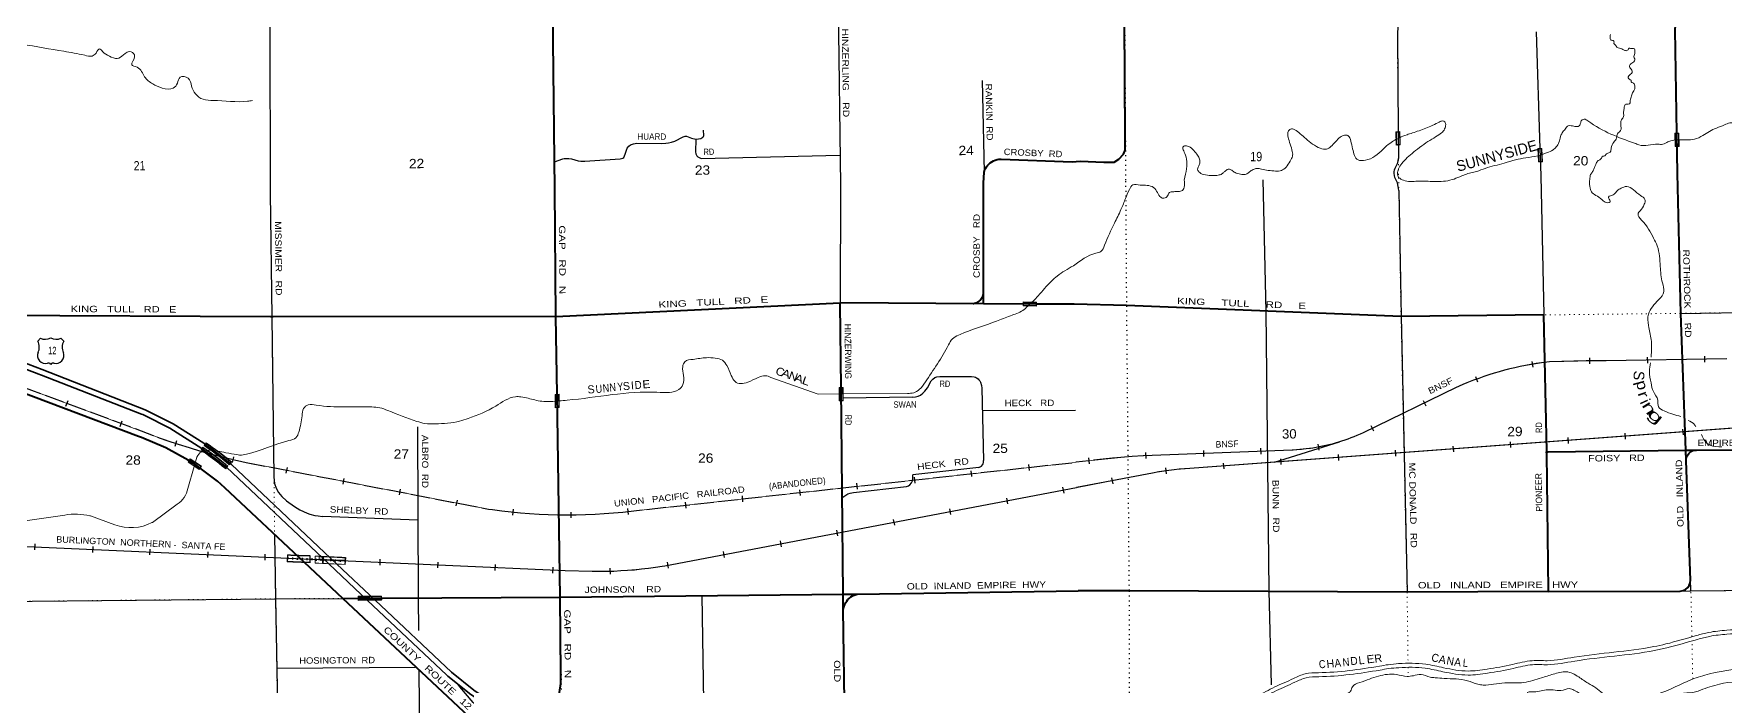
# Model space of a CAD drawing. Header units: feet. Extents: x 245918 to 509309, y -547785 to -360805.
# Drawn here: x 297613 to 329308, y -465061 to -452848 of the extents above; entities that cross this region are included whole.
import ezdxf
from ezdxf.enums import TextEntityAlignment as Align

# ---------------------------------------------------------------- set-up
doc = ezdxf.new("R2010")
doc.units = ezdxf.units.FT
doc.header["$LTSCALE"] = 60
doc.linetypes.add('DOTTED', pattern=[1.5, 0.3, -1.2])
doc.linetypes.add('LONG_DASHED', pattern=[7.5, 6, -1.5])
for name, color, linetype, lineweight in [('16', 7, 'Continuous', 25), ('18', 7, 'Continuous', 35), ('19', 7, 'Continuous', 25), ('26', 7, 'Continuous', 40), ('27', 7, 'Continuous', 13), ('29', 7, 'Continuous', 25), ('31', 7, 'Continuous', 13), ('34', 7, 'Continuous', 25), ('39', 7, 'Continuous', 13), ('55', 7, 'Continuous', 13), ('6', 7, 'DOTTED', 25), ('61', 7, 'Continuous', 13), ('63', 7, 'Continuous', 25), ('7', 7, 'DOTTED', 13)]:
    doc.layers.add(name, color=color, linetype=linetype, lineweight=lineweight)
doc.layers.add('30', color=7, linetype='Continuous')
doc.layers.add('41', color=7, linetype='Continuous')

msp = doc.modelspace()

# ---------------------------------------------------------------- linework, layer by layer
at = {"layer": '16'}
for p, q in [((297686.83, -458601.84), (297738.14, -458543.08)), ((297929.9, -458537.11), (297929.62, -458537.31)), ((298121.99, -458542.99), (298173.38, -458601.84))]:
    msp.add_line(p, q, dxfattribs=at)
for centre, radius, start, end in [((297493.85, -458712.47), 222.05, 332.97043, 29.75871), ((297829.22, -458385.42), 182.07, 239.97227, 303.45418), ((298031, -458385.92), 181.52, 236.33975, 300.08743), ((298030.99, -458385.42), 182.07, 236.54582, 236.59441), ((298366.35, -458712.47), 222.05, 150.24129, 207.02957), ((297833.04, -458867.37), 151.42, 159.09177, 283.81923), ((298027.16, -458867.37), 151.42, 256.18077, 20.90823)]:
    msp.add_arc(centre, radius, start, end, dxfattribs=at)
for centre, major_axis, start_param, end_param in [((297888.38, -459066.19), (-19.56, 51.67), 4.95877769, 6.28318531), ((297971.83, -459066.19), (19.56, 51.67), 0, 1.32637542)]:
    msp.add_ellipse(centre, major_axis=major_axis, ratio=0.929097, start_param=start_param, end_param=end_param, dxfattribs=at)
at = {"layer": '18'}
for points in [[(305558.71, -465024.64), (305395.23, -464892.58), (305371.72, -464873.59), (305345.23, -464848.6), (303866.78, -463454.34), (303139.09, -462768.09), (301222.52, -460963.28), (300763.54, -460610.21), (300161.7, -460231.32), (299679.41, -459987.75), (299656.22, -459976.04), (299629.41, -459965.61), (297759.37, -459238.32), (297737.66, -459229.87), (297709.37, -459219.09), (294448.67, -457976.54), (289228.95, -455989.68)], [(306091.85, -465289.58), (305858.46, -465138.41), (305438.84, -464799.43), (304010.96, -463452.86), (303291.31, -462774.19), (301315.61, -460911.01), (301046, -460696.65), (300802.47, -460515.82), (300799.36, -460513.86), (300224.79, -460150.99), (299696.77, -459884.53), (297769.98, -459135.17), (294485.59, -457883.59), (289506.48, -455986.2)], [(308688.84, -466210.38), (308267.2, -466182.9), (307725.21, -466089.98), (307195.89, -465940.91), (306751.58, -465767.41), (306261.32, -465518.34), (305799.78, -465219.38), (305558.71, -465024.64)]]:
    msp.add_lwpolyline(points, dxfattribs=at)
at = {"layer": '19'}
msp.add_lwpolyline([(306989.69, -466197.74), (306829.57, -466115.88), (306475.94, -465900.14), (306146.8, -465648.63), (305845.75, -465364.09), (305597.54, -465074.64), (305558.71, -465024.64)], dxfattribs=at)
at = {"layer": '26'}
for p, q in [((328415.75, -455463.32), (328403.49, -454707.81)), ((307396, -458140.01), (307377.12, -455754.83)), ((307396, -458140.01), (312726.33, -457883.72)), ((307417.8, -459596.74), (307396, -458140.01)), ((312777.61, -463341.28), (312741.25, -459471.77)), ((307474.64, -463395.07), (307417.8, -459596.74)), ((328659.33, -463079.34), (328577.12, -460844.02)), ((303403.07, -463419.22), (302684.27, -462745.57)), ((325995.43, -463289.34), (328466.58, -463280.06)), ((312817.8, -466037.17), (312781.68, -463625.67))]:
    msp.add_line(p, q, dxfattribs=at)
for points in [[(317071.48, -455245.51), (317222.68, -455230.9), (317661.83, -455251.07), (317858.38, -455252), (317946.9, -455196.13), (318031.61, -455098.05), (318064.05, -455025.84), (318067.36, -454911.55), (318066.3, -454786.81), (318053.68, -452599.78), (318013.14, -447277.22)], [(328403.49, -454707.81), (328372.1, -452773.1), (328571.68, -450064.62), (328749.77, -447653.52), (328775.7, -447267.73)], [(307377.12, -455754.83), (307339.46, -452430.36), (307339.2, -452407.31)], [(315411.29, -455646.29), (315419.42, -455437.47), (315431.09, -455403.77), (315446.21, -455371.48), (315464.62, -455340.95), (315486.13, -455312.5), (315510.49, -455286.46), (315537.44, -455263.12), (315566.68, -455242.71), (315597.9, -455225.48), (315630.75, -455211.6), (315664.86, -455201.23), (315699.88, -455194.48), (315735.4, -455191.43), (315738.84, -455191.34), (317071.48, -455245.51)], [(315409.79, -457900.15), (315409.81, -457874.67), (315411.29, -455646.29)], [(328569.76, -460644.04), (328475.48, -458080.9), (328415.75, -455463.32)], [(307396, -458140.01), (302096.87, -458143.68), (302072.01, -458143.7), (302046.87, -458143.59), (296777.81, -458121.37), (296752.99, -458121.27), (296727.81, -458121.49), (295822.12, -458129.57), (295802.58, -458129.06), (295706.79, -458120.54), (295637.41, -458106.96), (295612.57, -458102.09), (295587.41, -458095.54), (295213.85, -457998.29), (294512.53, -457754.09), (294488.14, -457745.6), (294462.99, -457770.39), (294411.87, -457820.75)], [(315409.79, -457900.15), (312734.35, -457883.33), (312726.33, -457883.72)], [(312741.25, -459471.77), (312726.54, -457906.35), (312726.33, -457883.72)], [(315216.2, -457898.79), (315220.43, -457898.18), (315243.53, -457893.37), (315266, -457886.17), (315287.6, -457876.67), (315308.08, -457864.95), (315327.23, -457851.17), (315344.83, -457835.45), (315360.69, -457817.99), (315374.64, -457798.96), (315386.52, -457778.57), (315396.21, -457757.06), (315403.59, -457734.65), (315408.6, -457711.59)], [(317108.15, -457910.88), (316406.4, -457906.42), (315409.79, -457900.15)], [(325963, -460677.32), (325965.42, -460658.31), (325908.72, -458111.63), (323233.73, -458141.9), (318092.34, -457936.6), (317108.15, -457910.88)], [(300732.84, -460978.27), (300629.83, -460906.81), (300503.24, -460828.32), (300087.88, -460599.41), (299631.38, -460406.57), (299576.35, -460387.04), (296760.1, -459328.35)], [(325963, -460677.32), (325990.86, -460676.96), (328566.56, -460644.05), (328569.76, -460644.04)], [(325995.43, -463289.34), (325995.17, -463268.48), (325963.38, -460708.31), (325963, -460677.32)], [(328577.12, -460844.02), (328569.76, -460644.04), (328769.87, -460643.56), (332199.86, -460635.29)], [(328577.12, -460844.02), (328577.08, -460797.73), (328594.28, -460746.71), (328625.58, -460702.66), (328667.21, -460668.21), (328716.34, -460645.71), (328769.87, -460643.56)], [(302684.27, -462745.57), (301189.93, -461345.1), (301055.02, -461224.75), (300732.84, -460978.27)], [(304129.32, -463414.49), (304154.32, -463414.34), (307474.64, -463395.07), (312777.61, -463341.28)], [(312777.61, -463341.28), (312777.65, -463341.28), (313045.52, -463337.38), (317181.96, -463277.1)], [(312781.68, -463625.67), (312777.67, -463347.31), (312777.61, -463341.28)], [(312781.68, -463625.67), (312784.51, -463609.31), (312786.38, -463598.5), (312796.28, -463563.52), (312809.79, -463529.78), (312826.76, -463497.63), (312846.99, -463467.43), (312870.26, -463439.51), (312896.33, -463414.18), (312924.9, -463391.71), (312955.66, -463372.35), (312988.28, -463356.31), (313022.4, -463343.77), (313045.52, -463337.38)], [(325995.43, -463289.34), (323348.19, -463299.28), (318135.3, -463277.59), (317181.96, -463277.1)], [(328466.58, -463280.06), (328518.09, -463271.34), (328565.58, -463249.59), (328605.83, -463216.29), (328636.09, -463173.7), (328654.29, -463124.74), (328659.33, -463079.34)], [(303403.07, -463419.22), (303424.32, -463419.1), (304129.32, -463414.49), (303687.74, -463417.58)], [(306908.42, -466699.94), (306883.42, -466680.93), (305862.97, -465724.58), (303403.07, -463419.22)], [(307367.07, -465548.82), (307420.59, -465392.23), (307459.37, -465222.54), (307466.9, -465181.84), (307487.42, -465008.96), (307489.76, -464834.88), (307474.64, -463395.07)]]:
    msp.add_lwpolyline(points, dxfattribs=at)
at = {"layer": '29'}
for p, q in [((315384.86, -453720.19), (315419.42, -455437.47)), ((310120.51, -455178.89), (312718.91, -455120.27)), ((312729.55, -455682.84), (312726.31, -457881.35)), ((325853.12, -455509.44), (325908.72, -458111.63)), ((302045.32, -455825.31), (302072.72, -458143.25)), ((302072.73, -458143.7), (302111.84, -461150.13)), ((328475.48, -458080.9), (333933.49, -458006.77)), ((315379.07, -459482.11), (315410.39, -460837.78)), ((314077.85, -459649.31), (312780.17, -459666.78)), ((315393.14, -459901.39), (317135.44, -459894.73)), ((315320.33, -460965.65), (314083.29, -461106.54)), ((304808, -461955.05), (303023.87, -461884.29)), ((310132.43, -463365.31), (310171.44, -465987.92)), ((328466.58, -463280.06), (328666.69, -463279.31)), ((328666.69, -463279.31), (328659.33, -463079.34)), ((296804.31, -463478.83), (302141.44, -463424.9)), ((302141.44, -463424.9), (303399.32, -463419.24)), ((302167.06, -464725.97), (304759.99, -464704.97))]:
    msp.add_line(p, q, dxfattribs=at)
for points in [[(312654.46, -447039.78), (312687.79, -452347.8), (312729.55, -455682.84)], [(301856.73, -447307.22), (302033.55, -452701.85), (302045.32, -455825.31)], [(323242.84, -451200.82), (323164.99, -452845), (323179.9, -454680.05)], [(325768.33, -452811.77), (325836.93, -454993.73), (325852.86, -455501.05)], [(307369.11, -455246.31), (307526.46, -455190.02), (307550.68, -455183.97), (307588.72, -455180.51), (307640.6, -455183.1), (307687.29, -455190.89), (307813.52, -455228.08), (307865.4, -455232.41), (307941.48, -455231.54), (308602.06, -455186.56), (308648.75, -455175.32), (308667.77, -455162.34), (308695.44, -455100.06), (308733.48, -454985.87), (308761.15, -454951.28), (308795.73, -454927.05), (308851.07, -454906.29), (308913.32, -454895.91), (309383.68, -454899.37), (309459.77, -454895.91), (309504.73, -454888.99), (309561.79, -454876.02), (309622.32, -454854.39), (309781.41, -454774.81), (309819.45, -454765.29), (309843.66, -454764.43), (309940.5, -454799.03), (310020.64, -454818.54)], [(310020.64, -454818.54), (310013.13, -455058.54), (310020.05, -455095.74), (310040.79, -455134.66), (310058.09, -455151.1), (310078.84, -455165.8), (310104.78, -455175.32), (310120.51, -455178.89)], [(310020.64, -454818.54), (310068.46, -454815.47), (310113.42, -454805.95), (310149.74, -454784.33), (310165.3, -454767.02), (310168.76, -454750.59), (310165.3, -454650.24)], [(323179.9, -454680.05), (323184.92, -455182.32), (323184.69, -455183.28)], [(323116.4, -455540.18), (323106.1, -455461.21), (323107.12, -455431.65), (323113.23, -455396.99), (323124.44, -455360.3), (323134.63, -455336.86), (323168.25, -455274.68), (323175.38, -455255.31), (323182.51, -455227.79), (323184.69, -455183.28)], [(320645.58, -455578.38), (320703.24, -458047.7), (320758.6, -463276.15), (320797.97, -465033.39)], [(323192.43, -455781.97), (323182.65, -455708.58), (323168.17, -455640.3), (323149.56, -455598.92), (323116.4, -455540.18)], [(323192.43, -455781.97), (323233.73, -458141.9), (323348.19, -463299.28)], [(314077.85, -459649.31), (314138.13, -459641.74), (314182.39, -459630.54), (314228.7, -459610.18), (314273.97, -459577.6), (314311.12, -459539.93), (314357.42, -459477.84), (314430.68, -459347.53), (314457.65, -459312.91), (314495.81, -459284.41), (314537.02, -459271.17), (314589.42, -459264.05), (315181.65, -459266.09), (315236.61, -459272.19), (315261.03, -459278.3), (315281.37, -459290.52), (315308.86, -459309.86), (315325.14, -459325.13), (315339.38, -459343.46), (315354.64, -459371.96), (315371.95, -459428.97), (315379.07, -459482.11)], [(304803.81, -460208.93), (304814.18, -463412.63), (304819.76, -464021.04)], [(315320.33, -460965.65), (315347.01, -460956.04), (315369.4, -460940.77), (315389.75, -460918.37), (315401.96, -460895.97), (315408.07, -460876.63), (315410.39, -460837.78)], [(302111.84, -461150.13), (302125.17, -461267.54), (302152.64, -461355.1), (302198.44, -461432.46), (302262.54, -461509.84), (302349.04, -461591.28), (302498.61, -461697.16), (302597.32, -461758.24), (302734.69, -461823.4), (302784.56, -461841.72), (302881.22, -461864.12), (302943.3, -461874.29), (303023.87, -461884.29)], [(312755.76, -461537.89), (312868.19, -461463.02), (312908.89, -461446.73), (312974.02, -461434.51), (313965.14, -461324.56), (314003.81, -461310.31), (314028.23, -461291.99), (314058.76, -461257.37), (314077.07, -461214.62), (314083.18, -461175.93), (314083.18, -461143.35), (314083.29, -461106.54)], [(302125.8, -462223), (302141.44, -463424.9), (302141.61, -463425.29)], [(328666.69, -463279.31), (333268.31, -463232.49), (334005.17, -463224.99)], [(302141.44, -463424.9), (302240.37, -468738.09), (302472.9, -473829.12)], [(304826.6, -464767.98), (304850.23, -467346.9), (304862.74, -468711.53)]]:
    msp.add_lwpolyline(points, dxfattribs=at)
at = {"layer": '31'}
for p, q in [((323139.55, -454679.82), (323214.55, -454678.92)), ((323142.55, -454929.8), (323139.55, -454679.82)), ((325799.02, -454994.34), (325873.98, -454991.87)), ((325807.24, -455244.21), (325799.02, -454994.34))]:
    msp.add_line(p, q, dxfattribs=at)
for points in [[(323214.55, -454678.92), (323217.55, -454928.9), (323142.55, -454929.8)], [(325873.98, -454991.87), (325882.2, -455241.74), (325807.24, -455244.21)]]:
    msp.add_lwpolyline(points, dxfattribs=at)
for points in [[(323150.44, -454921.7), (323147.64, -454687.71), (323206.65, -454687.01), (323209.45, -454921)], [(325814.97, -455235.95), (325807.27, -455002.07), (325866.24, -455000.12), (325873.94, -455234)]]:
    msp.add_lwpolyline(points, close=True, dxfattribs=at)
at = {"layer": '34', "lineweight": 13}
for p, q in [((288120.54, -456003.67), (299982.39, -460416.7)), ((322520.81, -460317.63), (324264.28, -459470.56)), ((319274.07, -460985.3), (337028.79, -459668.43)), ((317133.71, -460867.91), (317982.73, -460777.68)), ((318410.36, -460745.07), (321196.26, -460640.36)), ((301589.38, -460873.29), (306133.93, -461746.56)), ((308652.83, -461801.89), (317125.84, -460872.47)), ((302361.16, -462732.59), (302368.56, -462604.12)), ((302369.64, -462724.42), (302376.19, -462610.65)), ((302786.38, -462625.57), (302784.21, -462739.78)), ((302792.03, -462749.17), (302794.51, -462618.66)), ((302882.96, -462757.25), (302888.18, -462626.82)), ((303038.04, -462755.13), (303040.37, -462703.04)), ((303041.08, -462687.04), (303043.19, -462639.79)), ((303447.83, -462780.69), (303458.64, -462650.1))]:
    msp.add_line(p, q, dxfattribs=at)
at = {"layer": '34'}
for p, q in [((326762.66, -458912.73), (326763.26, -459023.34)), ((327847.86, -458902.16), (327849.51, -459012.76)), ((328919.91, -458883.53), (328921.56, -458994.13)), ((325685.41, -458980.76), (325703.68, -459089.85)), ((324627.13, -459260.85), (324665.92, -459364.43)), ((323648.55, -459710.23), (323696.89, -459809.72)), ((322670.79, -460182.38), (322719.12, -460281.87)), ((320859.91, -460868.78), (322081.46, -460487.56)), ((325276.36, -460483.85), (325284.54, -460594.15)), ((326359.37, -460406.14), (326367.55, -460516.44)), ((327428.45, -460324.22), (327436.63, -460434.53)), ((328511.46, -460246.51), (328519.64, -460356.82)), ((318446.03, -460687.58), (318450.19, -460798.11)), ((319531.15, -460649.41), (319535.31, -460759.94)), ((320602.51, -460606.53), (320606.66, -460717.06)), ((320972.18, -460803.09), (320980.36, -460913.39)), ((321676.82, -460531.21), (321696.48, -460640.06)), ((322055.19, -460725.38), (322063.37, -460835.68)), ((323124.27, -460643.47), (323132.45, -460753.77)), ((324207.28, -460565.76), (324215.46, -460676.06)), ((318817.58, -460974.3), (318832.89, -461083.85)), ((319903.1, -460885), (319911.28, -460995.3)), ((316919.61, -461445.55), (316899.04, -461336.86)), ((317809.41, -461163.25), (317830.27, -461271.88)), ((314799.23, -461846.78), (314778.67, -461738.09)), ((315866.58, -461647.46), (315846.01, -461538.78)), ((313746.2, -462048.69), (313725.64, -461940.01)), ((297633.9, -462507.87), (297638.84, -462397.37)), ((311625.83, -462449.92), (311605.27, -462341.24)), ((312678.86, -462248.01), (312658.3, -462139.32)), ((298718.49, -462558.99), (298723.43, -462448.49)), ((299789.74, -462604.29), (299794.69, -462493.79)), ((300874.33, -462655.41), (300879.28, -462544.91)), ((301945.59, -462700.7), (301950.53, -462590.21)), ((303030.18, -462751.83), (303035.12, -462641.33)), ((304101.43, -462797.12), (304106.38, -462686.63)), ((305186.02, -462848.25), (305190.97, -462737.75)), ((309505.46, -462851.15), (309484.89, -462742.47)), ((310558.49, -462649.24), (310537.92, -462540.55)), ((306257.28, -462893.54), (306262.22, -462783.04)), ((307341.87, -462944.67), (307346.81, -462834.17)), ((308417.66, -462961.74), (308414.62, -462851.17))]:
    msp.add_line(p, q, dxfattribs=at)
for points in [[(329333.52, -458934.57), (327080.62, -458968.23), (326703.57, -458970.26), (326017.43, -458989.15), (325968, -458995.07), (325867.55, -459007.6), (325766.96, -459022.47), (325667.38, -459039.15), (325567.67, -459057.57), (325468.47, -459077.18), (325369.1, -459099.12), (325270.81, -459122.29), (325172.35, -459147.79), (325074.95, -459174.51), (324977.44, -459202.99), (324880.96, -459233.28), (324784.93, -459265.35), (324689.4, -459298.62), (324594.28, -459334.25), (324499.65, -459371.08), (324406.06, -459409.73), (324312.97, -459449.57), (324264.74, -459471.56), (322521.27, -460318.63), (322465.08, -460344.25), (322408.62, -460368.44), (322351.71, -460391.66), (322294.2, -460414.39), (322236.41, -460435.7), (322178.49, -460455.9), (322119.95, -460475.59), (322081.12, -460487.66)], [(341437.09, -459755.08), (341340.44, -459761.67), (341236.32, -459767.38), (341131.67, -459771.27), (341026.53, -459772.73), (340922.05, -459773.03), (340817.64, -459771.52), (340712.73, -459767.59), (337744.74, -459644.88), (337673.27, -459643.7), (337609.45, -459642.08), (337526.15, -459642.02), (337443.43, -459642.83), (337360.39, -459645.12), (337277.08, -459649.36), (337194.33, -459654.49), (337111.75, -459661.04), (337028.88, -459669.53), (320859.91, -460868.78)], [(322081.17, -460487.66), (322062.34, -460493.27), (322002.21, -460511.03), (321942.52, -460527.39), (321883.02, -460542.48), (321823.23, -460556.94), (321762.84, -460570.11), (321702.64, -460582.04), (321642, -460592.99), (321581.4, -460603.15), (321520.19, -460612.04), (321459.33, -460620), (321397.87, -460626.66), (321336.76, -460632.4), (321275.2, -460637.17), (321213.84, -460640.68), (321196.3, -460641.46), (318410.4, -460746.17), (318403.85, -460746.44), (318193.72, -460760.15), (317982.83, -460778.78), (317831.6, -460794.85)], [(320859.91, -460868.78), (319274.14, -460986.4), (319176.35, -460992.69), (319079.27, -461001.19), (318982.28, -461011.36), (318884.79, -461022.68), (318788.01, -461036.2), (318697.74, -461050.45), (318578.62, -461071.08), (317154.79, -461344.62)], [(294109.48, -462295.59), (307573.11, -462897.75), (308076.3, -462909.24), (308087.49, -462909.43), (308218.89, -462910.26), (308349.19, -462909.01), (308479.88, -462905.42), (308610.83, -462898.74), (308740.82, -462890.71), (308871.17, -462880.34), (309001.79, -462866.89), (309131.43, -462852.08), (309260.71, -462835.06), (309390.25, -462814.95), (309437.27, -462805.83), (317153.66, -461344.34)]]:
    msp.add_lwpolyline(points, dxfattribs=at)
at = {"layer": '34', "lineweight": 13}
for points in [[(327080.61, -458967.13), (329333.49, -458933.47), (329337.5, -458933.3)], [(317140.35, -461346.27), (318578.43, -461069.99), (318602.68, -461065.79)], [(309390.44, -462816.03), (309437.48, -462806.91), (317135.73, -461350.2)], [(294109.42, -462296.68), (307573.08, -462898.84), (308076.28, -462910.33)], [(302963.06, -462636.75), (302961.81, -462683.5), (303025.09, -462686.33), (303027.2, -462639.16)], [(303040.37, -462703.04), (303444.73, -462721.12), (303440.39, -462773.53)], [(303449.92, -462658.41), (303446.05, -462705.15), (303041.08, -462687.04)]]:
    msp.add_lwpolyline(points, dxfattribs=at)
for centre, radius, start, end in [((326662.74, -464758.8), 5806.73, 96.3813, 114.3964), ((327320.55, -498192.4), 39226.01, 90.35046, 91.90387), ((304224.05, -448544.22), 12607.43, 250.33981, 257.93758), ((321039.24, -457116.44), 3527.41, 272.5513, 294.8356), ((319116.36, -472823.35), 12098.9, 93.34526, 95.37633), ((319601.67, -466575.52), 5599.82, 93.35384, 100.52868), ((307611.82, -451829.97), 10026.1, 261.52351, 275.95979), ((303258.76, -444326.5), 18427.39, 267.20746, 268.54873), ((303670.32, -432673.97), 29956.64, 267.50738, 268.32493), ((303258.76, -444326.5), 18419.39, 267.2332, 268.52368), ((303670.32, -432673.97), 29964.64, 267.52471, 268.30956), ((301820.64, -493793.7), 31185.9, 86.99315, 88.03896), ((301820.64, -493793.7), 31177.9, 87.78214, 87.9001), ((301820.64, -493793.7), 31177.9, 87.0045, 87.75272), ((301820.65, -493795.16), 31055.9, 86.99315, 88.03896), ((308199.19, -455419.04), 7492.29, 269.06001, 279.14865)]:
    msp.add_arc(centre, radius, start, end, dxfattribs=at)
at = {"layer": '34', "linetype": 'DOTTED', "lineweight": 100}
for centre, radius, start, end in [((302917.16, -453946.91), 8737.34, 266.37645, 269.5602), ((301822.82, -493798.05), 31123.13, 86.99315, 88.03896)]:
    msp.add_arc(centre, radius, start, end, dxfattribs=at)
at = {"layer": '39'}
msp.add_line((323142.04, -454823.15), (323215.06, -454786.67), dxfattribs=at)
for points in [[(311427.03, -459281.81), (312313.45, -459593.35), (312780.2, -459589.76), (313983.45, -459580.5)], [(300497.22, -461358.09), (300619.11, -460947.63), (300671, -460772.9)], [(299827.75, -462000.12), (299835.54, -461995.01), (300299.54, -461656.14)], [(294795.29, -462118.06), (295651.16, -462194.78), (295741.52, -462204.45), (295879.97, -462189.83), (296826.24, -462053.63), (298193.09, -461856.9)], [(298665.94, -461871.44), (298674.87, -461873.29), (299131.03, -462037.69)]]:
    msp.add_lwpolyline(points, dxfattribs=at)
for centre, radius, start, end in [((300055.27, -461279.55), 448.87, 302.96865, 349.92314), ((298390.89, -463120.26), 1278.76, 77.5791, 98.89836), ((299437.53, -461242.71), 852.02, 248.91584, 297.25744)]:
    msp.add_arc(centre, radius, start, end, dxfattribs=at)
for points in [[(296972.24, -452851.47), (297060.2, -452931.56), (297388.55, -453039.89), (298176.71, -453174.39), (298566.86, -453249.73), (298707.49, -453263.99), (298779.04, -453206.75), (298846.31, -453127.45), (298901.1, -453179.02), (299028.53, -453263.82), (299177.58, -453312.15), (299291.12, -453242.3), (299438.88, -453182.06), (299502.18, -453273.74), (299447.8, -453425.25), (299550.72, -453474.18), (299689.28, -453651.33), (299841.37, -453786.08), (300020.86, -453862.16), (300227.55, -453863.49), (300302.7, -453772.03), (300355.54, -453660.75), (300506.27, -453680.9), (300570.19, -453824.84), (300642.16, -453970.69), (300785.85, -454073.38), (300976.73, -454095.02), (301616.96, -454108.79), (301709.1, -454095.53)], [(327156.27, -452863.23), (327153.85, -452940.21), (327165.75, -452966.39), (327185.8, -452968.5), (327207.83, -452974.63), (327225.76, -453000.85), (327223.61, -453030.98), (327247.57, -453053.21), (327263.48, -453081.42), (327303.47, -453107.74), (327391.57, -453138.3), (327439.59, -453162.65), (327487.8, -453146.8), (327506, -453116.74), (327536.05, -453122.91), (327566.14, -453123.05), (327610.23, -453129.29), (327614.08, -453163.47), (327611.72, -453235.82), (327593.5, -453271.92), (327617.3, -453328.31), (327609.14, -453356.41), (327540.69, -453410.35), (327516.37, -453462.5), (327536.25, -453498.77), (327568.07, -453555.2), (327553.86, -453589.3), (327515.61, -453619.27), (327493.38, -453653.33), (327501.23, -453689.55), (327549.18, -453727.97), (327547.08, -453748.06), (327575.09, -453762.26), (327614.91, -453822.74), (327610.56, -453893.07), (327584.31, -453931.14), (327553.84, -454009.38), (327529.36, -454095.69), (327527.13, -454141.91), (327490.92, -454163.85), (327448.81, -454163.65), (327426.65, -454183.65), (327414.29, -454249.92), (327401.9, -454324.23), (327405.56, -454396.6), (327365.16, -454456.71), (327350.84, -454514.93), (327350.68, -454549.1), (327358.43, -454605.42), (327348.15, -454657.63), (327291.7, -454717.66), (327271.25, -454797.96), (327222.74, -454876.12), (327170.06, -454986.42), (327155.65, -455062.73), (327127.5, -455078.67), (327073.22, -455104.55), (327061.07, -455128.61), (327010.87, -455140.43), (326984.58, -455184.53), (326930.26, -455220.45), (326891.89, -455274.54), (326873.64, -455316.66), (326847.26, -455378.85), (326814.87, -455441), (326796.69, -455467.04), (326778.6, -455498.05)], [(328441.84, -454831.3), (328586.83, -454830.3), (328731.27, -454822.94), (328888.07, -454749.31), (329143.46, -454611.83), (329294.17, -454552.24), (329392.62, -454516.53), (329478.83, -454524.98), (329563.01, -454535.42), (329667.5, -454495.72), (330145.53, -454355.27), (330362.41, -454300.01), (330510.98, -454268.55), (330635.23, -454291.25), (331010.78, -454190.52), (331279.89, -454117.42), (331603.2, -454036.54), (331765.79, -454009.16), (331980.3, -454028.27), (332152.47, -454095.41), (332230.56, -454121.91), (332310.77, -454126.3), (332477.43, -454086.89), (332905.25, -453960.27), (333134.23, -453893.02), (333293, -453825.43), (333397.56, -453771.65), (333481.98, -453733.86), (333726.81, -453704.87), (333843.21, -453689.34), (334204.46, -453642.8), (334493.64, -453567.79), (334740.63, -453508.66), (334961.73, -453409.2), (335070.18, -453379.57), (335208.64, -453366.15), (335339.06, -453354.71), (335409.4, -453326.9), (335558.38, -453211.03), (335741.61, -453063.15), (335856.41, -452963.2), (335902.83, -452903.12), (335907.85, -452899.69)], [(325877.44, -455104.39), (325962.2, -455077.19), (326084.82, -455021.49), (326141.25, -454965.48), (326193.81, -454879.3), (326222.41, -454770.9), (326254.84, -454700.7), (326307.32, -454632.61), (326335.59, -454592.55), (326367.79, -454570.59), (326423.95, -454568.85), (326516.14, -454583.35), (326554.26, -454581.52), (326582.45, -454559.54), (326600.75, -454507.37), (326631.08, -454457.27), (326665.23, -454445.37), (326735.27, -454477.86), (327611.75, -454896.04), (327655.8, -454912.33), (327691.83, -454926.57), (328048.9, -454914.19), (328139.16, -454914.61), (328235.63, -454872.86), (328311.99, -454843.07), (328441.84, -454831.3)], [(324334.37, -455522.24), (324433.92, -455482.02), (324652.83, -455422.76), (324811.55, -455367.23), (325167.03, -455268.41), (325381.93, -455207.11), (325570.65, -455169.81), (325795.47, -455130.68), (325877.44, -455104.39)], [(344852.12, -455224.8), (344914.19, -455674.38), (344865.77, -456068.37), (344694.68, -456434.01), (344559.29, -456634.61), (344514.5, -456864), (344519.17, -457048.55), (344376.58, -457305.43), (344001.84, -457862.61), (343550.01, -458216.23), (343384.48, -458411.23), (343231.18, -458620.11), (342973.07, -458926.8), (342675.59, -459143.76), (342135.93, -459243.79), (341473.16, -459144.93), (341033.42, -458808.09), (340388.23, -458121.03), (339855.91, -457895.89), (339526.35, -457834.39), (339340.85, -457895.23), (339082.98, -458079.52), (338956.66, -458213.77), (338886.64, -458361.25), (338840.16, -458612.75), (338822.85, -458801.62), (338833.08, -459094.43), (338844.68, -459343.09), (338809.72, -459419.84), (338811.05, -459512.13), (338813.08, -459514.1), (338818.62, -459620.38), (338697.98, -460009.38), (338454.23, -460478.4), (338256.96, -460695.94), (338100.09, -460796.51), (337981.56, -460776.13), (337852.39, -460852.23), (337781.24, -460921.47), (337646.3, -461013.7), (337503.05, -461085.98), (337409.98, -461163.57), (337202.64, -461238.77), (336787.7, -461371.13), (336585.58, -461530.54), (336391.51, -461691.84), (336243.18, -461828.41), (336093.68, -462023.18), (335959.24, -462289.98), (335851.61, -462608.57), (335712.27, -462813.23), (335568.15, -462963.79), (335478.38, -463131.62), (335459.07, -463182.06), (335480.26, -463262.02), (335445.85, -463376.89), (335219.07, -463632.97), (335168.37, -463730.02), (335040.27, -463880.34), (334724.63, -464227.99), (334372.27, -464391.56), (333286.57, -464704.08), (333154.7, -464732.06), (333036.89, -464761.84), (332812.04, -464873.41), (332620.91, -464960.43), (332286.46, -465115.71), (332040.51, -465153.35), (331806.83, -465208.86), (331626.53, -465213.45), (331404.22, -465084.2), (331193.23, -465045.08), (329843.5, -464976.11), (329200.88, -465023.44), (328847.79, -465136.85), (328650.13, -465187.84), (328536, -465195.5), (328438.81, -465265.11), (328289.66, -465345.51), (327522.29, -465496.96), (327202.69, -465569.76), (326910.25, -465441.51), (326474.98, -465136.71), (326388.39, -465107.85), (326230.56, -465142.22), (326084.09, -465130.27), (325829.89, -465151.97), (325683.82, -465168.11), (325605.86, -465181.26), (325608.55, -465229.38), (325476.54, -465247.33), (325321.68, -465209.41), (325226.26, -465262.95), (325011.47, -465237.93), (324789.06, -465241.12), (324616.89, -465253.62), (324502.65, -465253.24)], [(319170.75, -455589.47), (319176.2, -455689.72), (319137.43, -455780.57), (319065.56, -455799.66), (318973.42, -455802.99), (318893.51, -455820.18), (318860.28, -455878.85), (318790.82, -455926), (318732.46, -455908.77), (318669.04, -455819.38), (318595.52, -455724.12), (318476.73, -455685.69), (318344.37, -455679.56), (318210.04, -455675.46), (318143.16, -455762.7), (318071.39, -455928.27), (317986.24, -456138.18), (317861.63, -456390.79), (317679.21, -456804.76), (317606.76, -456922.18), (317517.03, -456953.56), (317095.46, -457189.01)], [(324334.06, -455522.49), (324191.64, -455578.07), (323858.68, -455612.59), (323546.41, -455607.41), (323279.01, -455590.15), (323188.55, -455538.52)], [(326778.6, -455498.05), (326768.3, -455599.08), (326778.28, -455735.39), (326817.62, -455823.11), (326912.75, -455887.97), (327024.2, -455972.66), (327108.93, -456011.58), (327154.78, -455994.87), (327123.63, -455919.06), (327123.39, -455903.01), (327157.11, -455878.45), (327226.86, -455851.37), (327287.99, -455782.27), (327357.51, -455739.13), (327463.24, -455705.51), (327588.39, -455767.93), (327724.2, -455874.35), (327803.41, -455947.46), (327792.72, -456039.91), (327714.28, -456159.43), (327675.08, -456220.19), (327742.85, -456333.59), (327966.19, -456673.53), (328034.43, -456819.03), (328092.08, -457203.48), (328132.6, -457511.92), (328160.93, -457670.03), (328059.03, -457830.02), (327870.44, -458093.58), (327871.56, -458310.27), (327921.4, -458570.42), (327920.42, -458900.38)], [(316241.51, -457945.11), (316435.25, -457751.77), (316679.09, -457481.79), (316793.12, -457382.96), (316935.24, -457282.01), (317095.46, -457189.01)], [(313983.45, -459580.5), (314101.83, -459567.97), (314205.98, -459509.33), (314319.84, -459366.34), (314754.73, -458672.01), (314826.55, -458559.3), (314942.7, -458488.57), (315054.92, -458441.94), (315650.25, -458226.72), (315914.81, -458125.27), (316145.26, -458025.97), (316241.51, -457945.11)], [(307457.85, -459719.16), (307608.84, -459706.92), (309288.35, -459557.53), (309527.23, -459560.57), (309697.64, -459507.68), (309777.57, -459415.02), (309786.95, -459246.36), (309772.24, -459075.79), (309814.05, -458987.29), (309966.43, -458942.5), (310219.22, -458911.36), (310383.85, -458918.72), (310516.49, -458960.33), (310599.17, -459058.36), (310684.19, -459242.69), (310754.89, -459358.83), (310857.41, -459396.55), (310993.8, -459367.89), (311184.16, -459282.8), (311324.53, -459248.1), (311425.02, -459279.81)], [(327908.12, -459008.71), (327887.86, -459162.85), (327919.13, -459385.14), (327963.52, -459545.03), (328044, -459706.42), (328057.79, -459828.62), (328167.17, -459909.33), (328477.36, -460013.59)], [(318169.09, -467369.08), (318253.25, -467287.13), (318413.4, -467136.35), (318608.23, -467027.21), (319089.24, -466751.44), (319226.16, -466657.17), (319288.68, -466545.91), (319444.3, -466497.53), (319519.92, -466460.33), (319641.85, -466438.52), (319775.08, -466366.38), (320001.39, -466216.66), (320254.84, -466142.8), (320346.46, -466103.36), (320439.56, -466027.78), (320492.99, -465980.86), (320498.19, -465924.6), (320623.58, -465864.62), (320884.79, -465772.59), (320991.74, -465684.77), (321040.53, -465593.77), (321191.83, -465523.38), (321347.91, -465507.1), (321470.98, -465425.07), (321692.43, -465355.69), (322119.73, -465247.23), (322241.2, -465193.32), (322288.71, -465152.51), (322323.65, -465073.75), (322460.77, -464993.53), (322813.74, -464872.09), (323146, -464843.25), (323346.92, -464878.5), (323464.96, -464864.77), (323608.93, -464842.64), (323777.99, -464892.4), (323874.34, -464903.06), (324042.88, -464916.7), (324480.4, -464960.6), (324671.73, -465026.08), (324774.15, -465040.67), (324968.33, -465025.85), (325176.39, -465000.8), (325536.99, -464991.62), (325864.4, -464904.66), (326087.88, -464837.25), (326331.72, -464791.62), (326563.59, -464888.63), (326739.64, -465006.51), (326885.18, -465092.72), (327136.52, -465289.78), (327307.79, -465353.54), (327524.04, -465340.42), (328286.34, -465114.79), (328680.57, -464936.58), (329013.73, -464831.48), (329897.84, -464714.48), (330673.2, -464699.36), (331404.45, -464682.87), (331890.99, -464651.83), (332306.73, -464575.64), (332506.63, -464540.67), (332524.78, -464548.44), (332513.72, -464614.82), (332567.14, -464706.36), (332649.99, -464753.33), (332762.25, -464755.74), (332869.23, -464669.93), (333109.68, -464528.03), (334117.85, -464120.3), (334442.36, -463971.17), (334655.16, -463857.76), (334895.23, -463689.78), (335130.03, -463295.13), (335528, -462264.05), (335606.66, -462299.04), (335710.97, -462305.58), (335777.76, -462212.32), (335863.63, -462052.56), (336021.24, -461863.69), (336145.7, -461739.51), (336284.34, -461625.15), (336407.29, -461535.1), (336549.53, -461392.6), (336640.39, -461301), (336873.66, -461217.4), (337118.66, -461113.56), (337394.8, -460945.06), (338008.86, -460585.11), (338122.49, -460543.35), (338243.07, -460427.25), (338456.14, -460054.98), (338522.11, -459626.63), (338541.81, -459463.81)], [(301063.64, -460660.23), (301214.04, -460690.46), (301416.56, -460726.3), (301470.33, -460733.47), (301598.99, -460719.12), (302394.88, -460462.94), (302525.15, -460410.21), (302578.93, -460303.6), (302639.98, -460000.23), (302669.56, -459863.61), (302753.6, -459795.01), (302906.16, -459798.41), (303948.07, -459834.3), (304098.68, -459849.74), (304247.41, -459899.32), (304792.18, -460103.85), (304942.87, -460141.38), (305137.6, -460148.61), (305593.07, -460100.58), (305751.44, -460049.75), (306270.42, -459816.78), (306637.07, -459642.64), (306739.45, -459644.23), (306878.06, -459671.77), (307131.19, -459726.94), (307295.81, -459732.29), (307457.85, -459719.16)], [(328616.95, -460088.76), (328727.89, -460158.15), (328756.55, -460206.88)], [(328863.93, -460350.05), (328930.85, -460474.29), (329024.09, -460547.2), (329243.34, -460582.71)], [(300671, -460772.9), (300747.75, -460678.44), (300788.09, -460672.58)], [(300788.09, -460672.58), (300894.15, -460643.72), (301064.71, -460660.44)], [(317371.82, -466659.29), (317980.33, -466428.2), (318604.5, -466074.12), (318896.81, -465915.43), (319028.68, -465887.45), (319382.77, -465844.26), (319568.25, -465781.4), (319789.09, -465669.88), (319975.29, -465518.73), (320530.55, -465249.92), (320866.74, -465076.55), (321217.18, -464919.03), (321440.34, -464829.55), (321684.56, -464810), (322831.09, -464685.23), (322995.04, -464658.8), (323189.16, -464639.97), (323696.35, -464650.76), (324031.97, -464716.19), (324491.79, -464777.83), (324846, -464742.66), (325321.71, -464655.59), (325691.43, -464584.07), (325974.01, -464584.04), (326478.09, -464518.63), (327968.26, -464320.71), (328196.01, -464271.3), (328770.9, -464112.57), (329002.54, -464055.08), (329336.63, -464014.18), (330428.82, -464012.58), (330856.03, -464036.57), (332366, -463960.77), (333168.17, -463858.99), (333369.49, -463783.87), (333400.25, -463693.13), (333405.27, -463279.08)], [(317445.79, -466712.46), (318012.39, -466496.24), (318640.9, -466139.7), (318923.03, -465986.54), (319041.03, -465961.5), (319399.52, -465917.77), (319597.33, -465850.73), (319830.1, -465733.19), (320015.8, -465582.44), (320564.08, -465317.01), (320899.33, -465144.13), (321246.52, -464988.07), (321457.68, -464903.4), (321691.61, -464884.68), (322841.12, -464759.58), (323004.64, -464733.22), (323191.99, -464715.05), (323688.32, -464725.61), (324019.8, -464790.23), (324490.5, -464853.33), (324856.47, -464816.99), (325335.58, -464729.3), (325698.62, -464659.07), (325978.86, -464659.04), (326487.85, -464592.99), (327981.17, -464394.65), (328213.96, -464344.15), (328789.92, -464185.13), (329016.18, -464128.97), (329341.26, -464089.17), (330426.77, -464087.58), (330855.81, -464111.68), (332372.61, -464035.53), (333186.24, -463932.3), (333429.08, -463841.68), (333475.1, -463705.94), (333480.23, -463282.64)]]:
    msp.add_spline(points, degree=3, dxfattribs=at)
for points in [[(323215.06, -454786.67), (323238.39, -454776.2), (323330.18, -454738.72), (323563.37, -454667.9), (323842.7, -454554.65), (323957.31, -454494.89), (324007.57, -454471.01), (324059.64, -454487.34), (324079.31, -454567.83), (324044.82, -454650.07), (323978.28, -454722.12), (323851.57, -454795.89), (323702.72, -454885.63), (323539.66, -455009.48), (323404.79, -455111.35), (323293.96, -455217.36), (323203.17, -455329.48), (323164.61, -455421.76), (323168.33, -455482.08), (323188.32, -455538.2)], [(319170.75, -455589.47), (319190.92, -455511.54), (319219.69, -455366.96), (319222.55, -455190.1), (319167.07, -455049.14), (319135.29, -454984.67), (319153.52, -454946.57), (319231.77, -454940.91), (319331.77, -454999.67), (319411.48, -455108.58), (319459.29, -455175.13), (319468.95, -455251.56), (319448.55, -455323.82), (319420.28, -455363.89), (319418.1, -455398.04), (319471.93, -455466.64), (319598.13, -455499.39), (319760.58, -455502.17), (319854.91, -455488.54), (319901.2, -455454.59), (319943.52, -455412.58), (319977.76, -455384.61), (320015.91, -455374.74), (320075.91, -455411.2), (320137.85, -455459.73), (320258.09, -455480.4), (320332.26, -455488.79), (320390.7, -455432.79), (320465.14, -455384.9), (320531.43, -455363.1), (320613.59, -455377.56), (320743.81, -455408.32), (320886.18, -455417.03), (320994.47, -455419.56), (321083.06, -455349.63), (321161.86, -455229.4), (321206.43, -455137.15), (321204.79, -455060.77), (321153.36, -454911.79), (321113.88, -454780.95), (321106.31, -454686.45), (321144.68, -454632.36), (321216.95, -454618.63), (321314.88, -454691.45), (321428.71, -454792.49), (321534.56, -454887.46), (321686.52, -454984.65), (321818.73, -455019.45), (321899.13, -454983.65), (321985.82, -454891.6), (322070.52, -454795.52), (322159.04, -454739.66), (322229.23, -454742), (322277.2, -454776.4), (322310.55, -454931.32), (322341.98, -455068.14), (322377.5, -455188.91), (322475.56, -455233.59), (322662.25, -455200.3), (322829.3, -455080.49), (322970.4, -454934.43), (323073.96, -454862.09), (323133.09, -454828.11), (323142.04, -454823.15)]]:
    msp.add_open_spline(points, degree=3, dxfattribs=at)
at = {"layer": '55'}
for p, q in [((300807.41, -460556.8), (300844.27, -460504.34)), ((300818.41, -460555.05), (300846.25, -460515.42)), ((300746.11, -460638.28), (300782.61, -460586.32)), ((301251.35, -460942.86), (301208.39, -460993.78)), ((301315.41, -460864.26), (301273.19, -460914.31)), ((303688.82, -463378.88), (304128.94, -463374.93)), ((304128.94, -463374.93), (304129.66, -463451.17)), ((303689.53, -463455.1), (303688.82, -463378.88)), ((303689.53, -463455.1), (304129.66, -463451.17)), ((303696.89, -463387.9), (303697.46, -463447.62)), ((304121.58, -463443.48), (304121.02, -463383.75))]:
    msp.add_line(p, q, dxfattribs=at)
for points in [[(300844.27, -460504.34), (300896.54, -460540.35), (300955.64, -460583.57), (301018.8, -460629.15), (301098.14, -460688.88), (301184.77, -460758.03), (301264.93, -460820.9), (301315.41, -460864.26)], [(300846.25, -460515.42), (300891.91, -460546.87), (300950.94, -460590.04), (301014.05, -460635.59), (301093.24, -460695.2), (301179.81, -460764.3), (301259.85, -460827.08), (301304.18, -460865.16), (301272.18, -460903.09)], [(300746.11, -460638.28), (300830.96, -460701.45), (300920.02, -460765.89), (301005.03, -460828.76), (301078.71, -460886.12), (301141.86, -460939.56), (301208.39, -460993.78)], [(301207.34, -460982.61), (301146.97, -460933.41), (301083.75, -460879.91), (301009.87, -460822.39), (300924.74, -460759.43), (300835.69, -460695), (300757.12, -460636.5), (300784.59, -460597.4)], [(300782.61, -460586.32), (300844.72, -460629.15), (300941.07, -460698.31), (301040.66, -460775.32), (301128.91, -460843.69), (301207.44, -460906.56), (301251.35, -460942.86)], [(300784.59, -460597.4), (300840.12, -460635.69), (300936.29, -460704.73), (301035.76, -460781.65), (301123.96, -460849.98), (301202.39, -460912.77), (301240.02, -460943.88), (301207.34, -460982.61)], [(300807.41, -460556.8), (300857.68, -460594.57), (300953.22, -460662.16), (301056.85, -460739.17), (301140.24, -460803.61), (301216.35, -460867.26), (301273.19, -460914.31)], [(301272.18, -460903.09), (301221.47, -460861.11), (301145.25, -460797.37), (301061.68, -460732.79), (300957.92, -460655.68), (300862.39, -460588.11), (300818.41, -460555.05)]]:
    msp.add_lwpolyline(points, dxfattribs=at)
for centre, radius, start, end in [((301335.82, -200819.68), 262578.84, 270.5152, 270.60775), ((303230.42, -393964.8), 69484.39, 270.38512, 270.73486)]:
    msp.add_arc(centre, radius, start, end, dxfattribs=at)
at = {"layer": '6'}
for points in [[(317982.38, -443887.99), (318013.14, -447277.22), (318053.68, -452599.78), (318072.75, -455605.19)], [(318072.75, -455605.19), (318088.36, -457938.66), (318137.28, -463275.56), (318142.36, -466335.02)]]:
    msp.add_lwpolyline(points, dxfattribs=at)
at = {"layer": '61'}
for p, q in [((328364.12, -454708.39), (328439.11, -454706.71)), ((328369.74, -454958.33), (328364.12, -454708.39)), ((316154.64, -457868.51), (316404.64, -457869.96)), ((316404.64, -457869.96), (316404.2, -457944.95)), ((312777.63, -459471.07), (312778.91, -459721.06)), ((307458.43, -459846.78), (307383.44, -459847.72)), ((307455.28, -459596.8), (307458.43, -459846.78)), ((312778.91, -459721.06), (312703.91, -459721.45)), ((300546.14, -460806.83), (300755.09, -460944.09)), ((300755.09, -460944.09), (300713.91, -461006.77))]:
    msp.add_line(p, q, dxfattribs=at)
for points in [[(328439.11, -454706.71), (328444.72, -454956.64), (328369.74, -454958.33)], [(316404.2, -457944.95), (316154.21, -457943.5), (316154.64, -457868.51)], [(312703.91, -459721.45), (312702.63, -459471.45), (312777.63, -459471.07)], [(307383.44, -459847.72), (307380.29, -459597.74), (307455.28, -459596.8)], [(300713.91, -461006.77), (300504.96, -460869.51), (300546.14, -460806.83)]]:
    msp.add_lwpolyline(points, dxfattribs=at)
for points in [[(328377.55, -454950.15), (328372.29, -454716.2), (328431.29, -454714.88), (328436.54, -454948.82)], [(316162.58, -457876.55), (316396.59, -457877.9), (316396.25, -457936.9), (316162.25, -457935.55)], [(312711.86, -459713.41), (312710.66, -459479.4), (312769.67, -459479.1), (312770.87, -459713.1)], [(307391.33, -459839.62), (307388.38, -459605.63), (307447.38, -459604.89), (307450.33, -459838.88)], [(300516.03, -460867.21), (300548.43, -460817.9), (300744.01, -460946.38), (300711.61, -460995.69)]]:
    msp.add_lwpolyline(points, close=True, dxfattribs=at)
at = {"layer": '63'}
for p, q in [((298215.73, -459816.52), (298254.3, -459712.85)), ((299232.47, -460197.57), (299271.03, -460093.9)), ((300259.91, -460565.88), (300294.63, -460460.86)), ((301335.78, -460873.61), (301361.99, -460766.15)), ((317374.97, -460788.47), (317386.65, -460898.46)), ((302344.4, -461072.85), (302365.27, -460964.23)), ((314127.16, -461257.85), (314115.1, -461147.9)), ((315192.69, -461138.34), (315180.63, -461028.39)), ((316272.29, -461022.54), (316260.23, -460912.59)), ((303410.19, -461280.31), (303431.06, -461171.69)), ((304463.63, -461480.08), (304484.5, -461371.45)), ((311982.02, -461493.15), (311969.96, -461383.2)), ((313047.56, -461373.65), (313035.5, -461263.69)), ((305529.42, -461687.53), (305550.29, -461578.91)), ((306592.74, -461857.97), (306602.93, -461747.83)), ((308757.29, -461844.25), (308745.23, -461734.3)), ((309836.89, -461728.45), (309824.83, -461618.5)), ((310902.42, -461608.95), (310890.36, -461499)), ((307682.06, -461911.47), (307681.39, -461800.87))]:
    msp.add_line(p, q, dxfattribs=at)
at = {"layer": '63', "linetype": 'LONG_DASHED'}
msp.add_line((317830.04, -460795.02), (317148.49, -460867.45), dxfattribs=at)
for points in [[(288123.34, -456003.54), (299982.76, -460415.67), (300106.31, -460459.85), (300315.81, -460529.12), (300524.62, -460595.65), (300735.43, -460658.75), (300974.78, -460724.38)], [(300975.15, -460724.22), (301374.12, -460824.88), (301589.6, -460872.22), (306134.11, -461745.48), (306209.86, -461756.47), (306382.63, -461779.75), (306557.09, -461799.84), (306731.12, -461815.94), (306904.96, -461830.05), (307080.47, -461840.96), (307254.68, -461848.98), (307429.56, -461853.91), (307605.03, -461854.73), (307779.3, -461853.68), (307954.25, -461849.53), (308129.78, -461841.28), (308304.11, -461831.15), (308478.12, -461818.02), (308652.71, -461800.8), (317147.4, -460867.89)]]:
    msp.add_lwpolyline(points, dxfattribs=at)
at = {"layer": '7'}
for p, q in [((323182.92, -454929.79), (323188.13, -455535.96)), ((328415.75, -455463.32), (328407.51, -454955.75)), ((323188.13, -455535.96), (323192.43, -455781.97)), ((316407.62, -457906.12), (317108.15, -457910.88)), ((328700.49, -464921.03), (328686.33, -464233.11)), ((323366.34, -464706.39), (323368.46, -464871.06))]:
    msp.add_line(p, q, dxfattribs=at)
for points in [[(301822.46, -443282.31), (301856.73, -447307.22), (302033.55, -452701.85), (302045.32, -455825.31)], [(307377.12, -455754.83), (307339.18, -452405.46), (307266.52, -447164.3), (307210.32, -443762.53)], [(328403.49, -454707.74), (328372.1, -452773.1), (328775.7, -447267.73), (328921.92, -444279.34)], [(312622.32, -444837.51), (312654.46, -447039.78), (312687.79, -452347.8), (312729.55, -455682.84)], [(323484.91, -445495.04), (323440.37, -447308.87), (323164.99, -452845), (323180.77, -454679.66)], [(307377.12, -455754.83), (307396, -458140.01), (307417.8, -459596.74)], [(312741.25, -459470.54), (312726.31, -457881.35), (312729.55, -455682.84)], [(328684.17, -464128.49), (328666.69, -463279.31), (328475.48, -458080.9), (328415.75, -455463.32)], [(302482.46, -475138.88), (302472.94, -473829.93), (302240.37, -468738.09), (302141.44, -463424.9), (302072.73, -458143.7), (302045.32, -455825.31)], [(323192.43, -455781.99), (323233.86, -458150.9), (323348.19, -463299.28), (323365.26, -464622.57)], [(286677.41, -458255.42), (291446.35, -458175.08), (296753.37, -458121.27), (302072.73, -458143.7), (307396, -458140.01), (312726.31, -457881.35), (316151.23, -457904.4)], [(317108.15, -457910.88), (318162.69, -457940.39), (323233.73, -458141.9), (328475.48, -458080.9), (333933.49, -458006.77), (336572.94, -457963.98)], [(307421.6, -459850.53), (307474.64, -463395.07), (307563.45, -468684.22), (307572.29, -469026.85)], [(312817.8, -466037.17), (312777.65, -463341.28), (312743.62, -459721.97)], [(317181.96, -463277.1), (312777.65, -463341.28), (307474.64, -463395.07), (304129.33, -463413.78)], [(333266.92, -463232.5), (328666.69, -463279.31), (323348.19, -463299.28), (318211.61, -463277.29), (317181.96, -463277.1)], [(303687.03, -463416.26), (302141.44, -463424.9), (296804.31, -463478.83), (291471.12, -463512.66), (286224.53, -463613.18), (285464.26, -463593.31)]]:
    msp.add_lwpolyline(points, dxfattribs=at)

# ---------------------------------------------------------------- texts
at = {"layer": '16', "width": 0.6}
msp.add_text('12', height=140, dxfattribs=at).set_placement((297959.79, -458847.62), align=Align.CENTER)
at = {"layer": '27'}
for s, rotation, width, p in [('CROSBY  RD', 357.65, 1.1, (315787.02, -455115.4)), ('CROSBY   RD', 89.962, 1.15, (315340.11, -457419.54)), ('GAP   RD   N', 270.454, 1.35, (307452.49, -456433.49)), ('ROTHROCK     RD', 271.307, 1.2, (328518.28, -456887.98)), ('KING   TULL   RD   E', 359.758, 1.3, (298302.76, -458057.8)), ('KING   TULL   RD   E', 2.753, 1.35, (309321.95, -457977.33)), ('KING     TULL     RD     E', 357.713, 1.35, (319034.57, -457907.03)), ('RD', 270.539, 0.8, (312816.55, -459978.57)), ('RD', 91.275, 0.8, (325879.82, -460318.49)), ('EMPIRE   HWY', 0.215, 1.15, (328790.72, -460567.71)), ('FOISY   RD', 0.732, 1.25, (326741.14, -460856.42)), ('OLD   INLAND', 91.385, 1.2, (328530.17, -462080.22)), ('JOHNSON    RD', 0.581, 1.2, (307935.65, -463317.47)), ('OLD  INLAND  EMPIRE  HWY', 0.836, 1.2, (313972.41, -463253.84)), ('OLD   INLAND   EMPIRE   HWY', 0.215, 1.3, (323550.14, -463230.7)), ('GAP   RD   N', 270.602, 1.35, (307549.98, -463625.51)), ('COUNTY   ROUTE   12', 316.857, 1.3, (304154.27, -464017.89)), ('OLD    INLAND', 270.853, 1.25, (312606.01, -464575.62))]:
    msp.add_text(s, height=120, rotation=rotation, dxfattribs=dict(at, width=width)).set_placement(p)
for s, rotation, p in [('HINZERWING', 270.538, (312806.95, -458275.55)), ('PIONEER', 91.275, (325882.78, -461792.73))]:
    msp.add_text(s, height=120, rotation=rotation, dxfattribs=at).set_placement(p)
at = {"layer": '30'}
for s, rotation, width, p in [('HINZERLING    RD', 270.717, 1.2, (312755.27, -452750.14)), ('RANKIN  RD', 271.153, 1.15, (315447.47, -453780.47)), ('HUARD', 359.579, 0.95, (308922.32, -454828.71)), ('RD', 1.292, 0.8, (310163.95, -455118.31)), ('MISSIMER   RD', 270.677, 1.2, (302131.61, -456356.54)), ('RD', 359.803, 0.8, (314585.02, -459458.94)), ('SWAN', 0.771, 0.9, (313722.49, -459849.77)), ('HECK   RD', 0.219, 1.15, (315803.79, -459819.82)), ('ALBRO  RD', 270.185, 1.15, (304884.29, -460357.15)), ('HECK   RD', 6.498, 1.2, (314173.16, -461015.79)), ('MC DONALD   RD', 271.271, 1.2, (323380.64, -460877.77)), ('BUNN   RD', 270.607, 1.2, (320824.22, -461199.61)), ('SHELBY  RD', 357.729, 1.15, (303157.81, -461809.54)), ('HOSINGTON  RD', 0.464, 1.1, (302586.8, -464642.57))]:
    msp.add_text(s, height=120, rotation=rotation, dxfattribs=dict(at, width=width)).set_placement(p)
at = {"layer": '34'}
for s, rotation, width, p in [('BNSF', 25.913, 1.15, (323778.54, -459596.6)), ('BURLINGTON  NORTHERN -  SANTA FE', 357.439, 1.05, (298032.04, -462370.93))]:
    msp.add_text(s, height=120, rotation=rotation, dxfattribs=dict(at, width=width)).set_placement(p)
msp.add_text('BNSF', height=120, rotation=2.152, dxfattribs=at).set_placement((319761.74, -460595.31))
at = {"layer": '41'}
msp.add_text('SUNNYSIDE', height=200, rotation=15.255, dxfattribs=at).set_placement((325806.51, -455021.37), align=Align.RIGHT)
for s, height, rotation, width, p in [('C', 150, 340.635, 1.1, (311573.48, -459244.21)), ('A', 150, 340.635, 1.2, (311685.01, -459280.68)), ('N', 150, 340.635, 1.15, (311821.39, -459329.98)), ('A', 150, 340.635, 1.2, (311928.85, -459373.67)), ('U', 150, 5.047, 0.85, (308208.35, -459569.12)), ('N', 150, 5.047, 0.85, (308340.87, -459553.97)), ('N', 150, 5.047, 0.85, (308466.92, -459540.71)), ('Y', 150, 5.07, 0.8, (308609.37, -459527.28)), ('D', 150, 5.118, 0.9, (308944.61, -459496.31)), ('E', 150, 5.118, 1.1, (309097.29, -459482.43)), ('L', 150, 340.635, 1.25, (312059.94, -459417.59)), ('p', 200, 285.326, 1.2, (327656.03, -459449.3)), ('r', 200, 288.903, 1.3, (327684.35, -459631.39)), ('i', 200, 294.533, 1.1, (327716.5, -459771.79)), ('n', 200, 301.386, 1.65, (327802.02, -459904.85)), ('g', 200, 320.184, 1.95, (327940.96, -460078.45)), ('C', 150, 5.921, 0.85, (321764.26, -464723.67)), ('A', 150, 5.921, 0.9, (322055.71, -464701.12)), ('N', 150, 6.089, 0.9, (322209.46, -464684.99)), ('D', 150, 6.5, 0.95, (322360.57, -464662.33)), ('L', 150, 6.5, 0.95, (322499.71, -464650.01)), ('E', 150, 6.5, 1.1, (322670.69, -464627.66)), ('C', 150, 349.091, 0.95, (323861.54, -464605.21)), ('N', 150, 350.51, 0.95, (324145.24, -464664.12)), ('A', 150, 353.161, 0.95, (324287.41, -464684.98)), ('L', 150, 355.956, 0.85, (324435.71, -464698.95))]:
    msp.add_text(s, height=height, rotation=rotation, dxfattribs=dict(at, width=width)).set_placement(p, align=Align.CENTER)
for s, height, rotation, p in [('S', 200, 265.522, (327593.65, -459238.44)), ('S', 150, 5.047, (308061.65, -459578.51)), ('S', 150, 5.118, (308723.82, -459515.34)), ('I', 150, 5.118, (308836.83, -459506.42)), ('H', 150, 5.921, (321917.45, -464715.47)), ('R', 150, 7.662, (322816.1, -464615.01)), ('A', 150, 348.942, (323995.49, -464636.85))]:
    msp.add_text(s, height=height, rotation=rotation, dxfattribs=at).set_placement(p, align=Align.CENTER)
at = {"layer": '63'}
for s, width, p in [('(ABANDONED)', 0.95, (311395.56, -461380.89)), ('UNION   PACIFIC   RAILROAD', 1.1, (308493.1, -461702.62))]:
    msp.add_text(s, height=120, rotation=6.26, dxfattribs=dict(at, width=width)).set_placement(p)
at = {"layer": '7'}
for s, rotation, width, p in [('24', 0.747, 1.1, (314942.38, -455120.24)), ('21', 0.747, 0.85, (299485.22, -455405.66)), ('22', 0.747, 1.1, (304643.7, -455365.63)), ('23', 0.747, 1.1, (310001.35, -455488.23)), ('29', 0.82, 1.1, (325226.42, -460382.78)), ('25', 0.234, 1.1, (315579.91, -460696.75)), ('30', 0.82, 1.05, (321004.69, -460427.24)), ('28', 0.234, 1.1, (299331.38, -460915.72)), ('27', 0.234, 1.1, (304357.4, -460802.38)), ('26', 0.234, 1.1, (310061.62, -460879.38))]:
    msp.add_text(s, height=175, rotation=rotation, dxfattribs=dict(at, width=width)).set_placement(p)
for s, width, p in [('19', 0.85, (320631.15, -455232.93)), ('20', 1.1, (326743.81, -455312.03))]:
    msp.add_text(s, height=175, rotation=359.73, dxfattribs=dict(at, width=width)).set_placement(p, align=Align.RIGHT)

doc.saveas('drawing.dxf')
